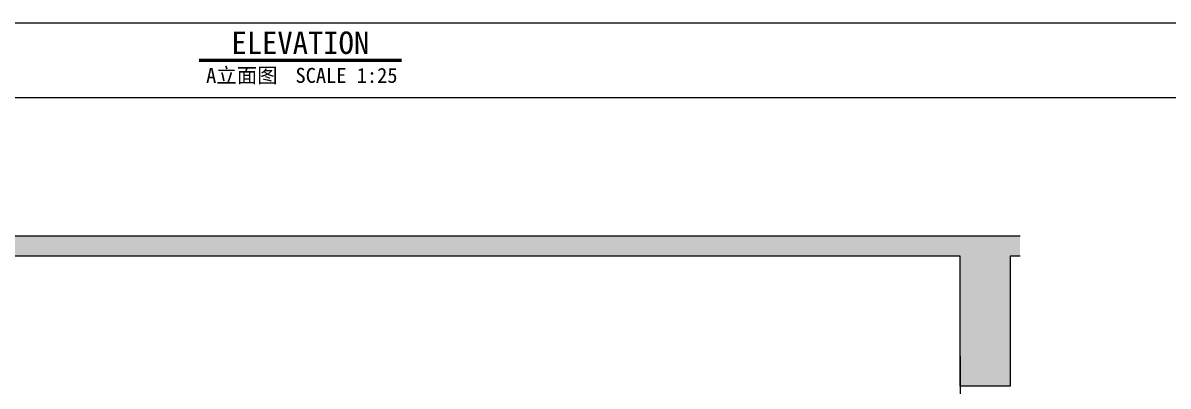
# Model space of a CAD drawing. Header units: millimetres. Extents: x 3162 to 221128, y -144913 to 11496.
# Drawn here: x 42231 to 47960, y -217 to 1600 of the extents above; entities that cross this region are included whole.
import ezdxf
from ezdxf.enums import TextEntityAlignment as Align

# ---------------------------------------------------------------- set-up
doc = ezdxf.new("R2010")
doc.units = ezdxf.units.MM
doc.header["$LTSCALE"] = 10
for name, color, linetype, lineweight in [('Drawing【图框、表格】', 150, 'Continuous', 0), ('FC-Hatch【平面填充】', 250, 'Continuous', 0), ('Finish【完成面】', 2, 'Continuous', 0), ('Wall【立面墙】', 252, 'Continuous', 0)]:
    doc.layers.add(name, color=color, linetype=linetype, lineweight=lineweight)
doc.layers.add('WALL【墙体】', color=7, linetype='Continuous')
doc.styles.add('线上图名', font='simhei.ttf')
doc.styles.add('线下图名', font='simhei.ttf')

# ---------------------------------------------------------------- blocks, each defined once
blk = doc.blocks.new('*U1165')
at = {"color": 2, "linetype": 'Continuous'}
blk.add_lwpolyline([(-17.26, 0, 0.7, 0.7, 0), (23.26, 0, 0.75, 0.75, 0)], format="xyseb", dxfattribs=at)
at = {"color": 2, "style": '线上图名', "flags": 8}
blk.add_attdef('EXISTING_PLAN', text='', height=4.5, dxfattribs=at).set_placement((3, 1.27), align=Align.CENTER)
at = {"color": 2, "style": '线下图名', "flags": 8}
blk.add_attdef('图名1', text='', height=3, dxfattribs=at).set_placement((-15.86, -1.5), align=Align.TOP_LEFT)
blk.add_attdef('比例1', text='', height=3, dxfattribs=at).set_placement((22.44, -1.5), align=Align.TOP_RIGHT)

msp = doc.modelspace()

# ---------------------------------------------------------------- hatches: boundary and pattern name
at = {"layer": 'FC-Hatch【平面填充】'}
h = msp.add_hatch(dxfattribs=at)
h.set_pattern_fill('钢筋混凝土', color=256, scale=50, angle=180, style=0, pattern_type=2)
h.set_pattern_definition([(225, (0, 0), (35.35534, -35.35534), []), (230, (0, 0), (-71.72602, 6.27522), [7.5, -82.5]), (175, (0, 0), (13.87511, -75.21923), [6, -66]), (280.4514, (-5.98, 0.52), (-57.85092, -68.94393), [6.374, -70.1142]), (226.1842, (-2e-15, -20), (-106.72409, 16.55189), [11.25, -123.75]), (276.6356, (-8.89, -18.62), (-93.46626, -97.41178), [9.56105, -105.1713]), (171.1842, (-2e-15, -20), (-93.46618, -97.41189), [9, -99]), (201, (-10, -15), (-59.6907, 40.26189), [7.5, -82.5]), (146, (-10, -15), (-24.33156, -72.51501), [6, -66]), (251.4514, (-14.974, -11.645), (-84.02223, -32.25304), [6.374, -70.1142]), (217.5, (0, 0), (-1.215986, -33.289385), [0.5, -65.2, 0.5, -67, 0.5, -66.25]), (187.5, (0, 0), (-26.306954, -39.44117), [0.5, -38.2, 0.5, -63.7, 0.5, -25.25]), (147.5, (22.3, -3e-15), (-53.382244, 2.255487), [0.5, -25, 0.5, -78, 0.5, -103.5]), (137.5, (32.3, -4e-15), (-58.318617, -10.0105), [0.5, -32.5, 0.5, -51.8, 0.5, -73.5])])
h.paths.add_polyline_path([(39869.3, 532.6), (47219.3, 532.6), (47219.3, 432.6), (47169.3, 432.6), (47169.3, -217.4), (46919.3, -217.4), (46919.3, 432.6), (40169.3, 432.6), (40169.3, -167.4), (39919.3, -167.4), (39919.3, 432.6), (39869.3, 432.6)])

# ---------------------------------------------------------------- linework, layer by layer
at = {"layer": 'Drawing【图框、表格】'}
msp.add_lwpolyline([(39054.6, 1224.6), (39054.6, 1599.6), (53613.4, 1599.6), (53613.4, 1224.6)], close=True, dxfattribs=at)
at = {"layer": 'Finish【完成面】'}
msp.add_line((46919.3, -67.4), (46919.3, -3067.4), dxfattribs=at)
at = {"layer": 'Wall【立面墙】'}
msp.add_line((47219.3, 532.6), (39869.3, 532.6), dxfattribs=at)
msp.add_lwpolyline([(47219.3, 432.6), (47169.3, 432.6), (47169.3, -217.4), (46919.3, -217.4), (46919.3, 432.6), (40169.3, 432.6), (40169.3, -167.4), (39919.3, -167.4), (39919.3, 432.6), (39869.3, 432.6)], dxfattribs=at)

# ---------------------------------------------------------------- block references
at = {"layer": 'WALL【墙体】'}
ref = msp.add_blockref('*U1165', (43544.3, 1412.1), dxfattribs=dict(at, xscale=25, yscale=25, zscale=25))
ref.add_attrib('比例1', 'SCALE 1:25', dxfattribs={"layer": '0', "color": 2, "height": 75, "style": '线下图名'}).set_placement((44105.2, 1374.6), align=Align.TOP_RIGHT)
ref.add_attrib('EXISTING_PLAN', 'ELEVATION', dxfattribs={"layer": '0', "color": 2, "height": 112.5, "style": '线上图名'}).set_placement((43619.3, 1443.9), align=Align.CENTER)
ref.add_attrib('图名1', 'A立面图', dxfattribs={"layer": '0', "color": 2, "height": 75, "style": '线下图名'}).set_placement((43147.7, 1374.6), align=Align.TOP_LEFT)

doc.saveas('drawing.dxf')
